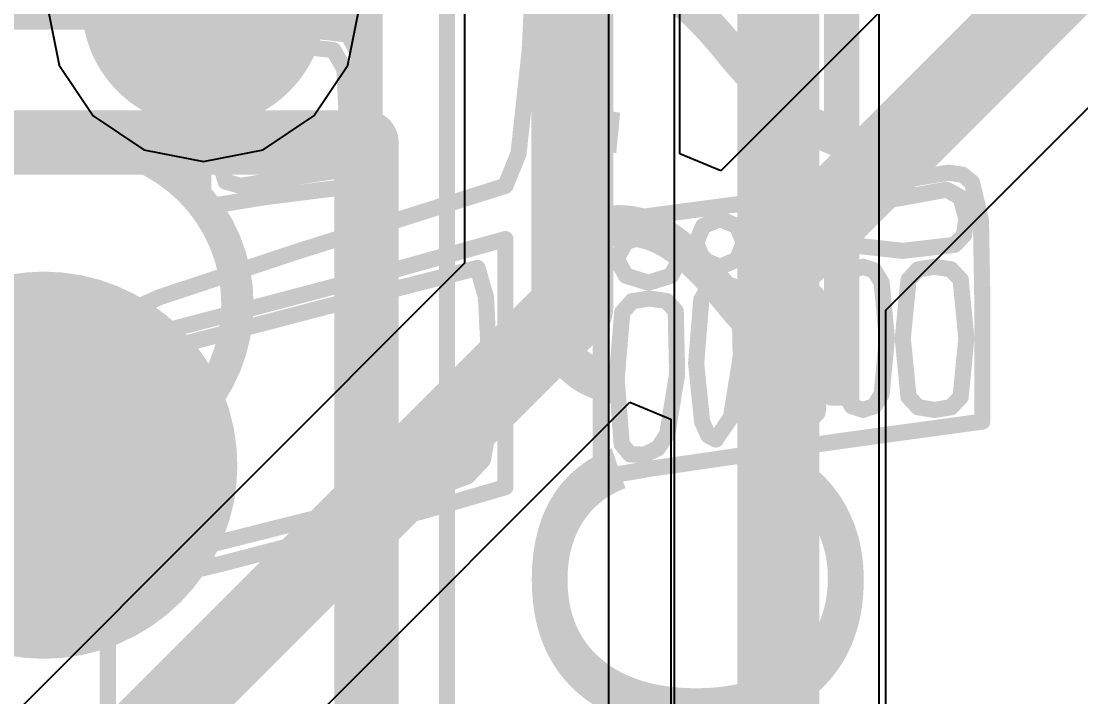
# Model space of a CAD drawing. Header units: inches. Extents: x 1.37 to 4.6, y 1.74 to 5.29.
# Drawn here: x 2.8253 to 2.9546, y 2.9276 to 3.01 of the extents above; entities that cross this region are included whole.
import ezdxf

# ---------------------------------------------------------------- set-up
doc = ezdxf.new("R2010")
doc.units = ezdxf.units.IN
doc.header["$MEASUREMENT"] = 0
for name, color, linetype in [('BottomLayer', 5, 'Continuous'), ('BottomOverlay', 54, 'Continuous'), ('Mechanical13', 56, 'Continuous'), ('Mechanical15', 56, 'Continuous'), ('TopLayer', 1, 'Continuous'), ('TopOverlay', 2, 'Continuous'), ('TopPaste', 8, 'Continuous'), ('TopSolder', 216, 'Continuous')]:
    doc.layers.add(name, color=color, linetype=linetype)
doc.styles.add('Arial', font='', dxfattribs={"height": 0.2})
doc.styles.get('Arial').set_extended_font_data('Arial')

# ---------------------------------------------------------------- blocks, each defined once
blk = doc.blocks.new('SOP_16_18')
at = {"layer": 'TopLayer'}
h = blk.add_hatch(color=1, dxfattribs=at)
edge = h.paths.add_edge_path()
edge.add_arc((-0.07776, 0.175), 0.01083, 270, 450)
edge.add_line((-0.07776, 0.18583), (-0.13484, 0.18583))
edge.add_arc((-0.13484, 0.175), 0.01083, 90, 270)
edge.add_line((-0.13484, 0.16417), (-0.07776, 0.16417))
at = {"layer": 'TopPaste'}
h = blk.add_hatch(color=8, dxfattribs=at)
edge = h.paths.add_edge_path()
edge.add_arc((-0.07776, 0.175), 0.01083, 270, 450)
edge.add_line((-0.07776, 0.18583), (-0.13484, 0.18583))
edge.add_arc((-0.13484, 0.175), 0.01083, 90, 270)
edge.add_line((-0.13484, 0.16417), (-0.07776, 0.16417))
at = {"layer": 'TopSolder'}
h = blk.add_hatch(color=216, dxfattribs=at)
edge = h.paths.add_edge_path()
edge.add_arc((-0.07776, 0.175), 0.01483, 270, 450)
edge.add_line((-0.07776, 0.18983), (-0.13484, 0.18983))
edge.add_arc((-0.13484, 0.175), 0.01483, 90, 270)
edge.add_line((-0.13484, 0.16017), (-0.07776, 0.16017))
at = {"layer": 'Mechanical13', "const_width": 0.00394}
for points in [[(0.07677, 0.19488), (-0.07677, 0.19488)], [(-0.07677, -0.19488), (-0.07677, 0.19488)]]:
    blk.add_lwpolyline(points, dxfattribs=at)
at = {"layer": 'Mechanical13'}
for points, const_width in [([(-0.07776, 0.19488, 1), (-0.07579, 0.19488, 1)], 0.00197), ([(-0.07776, 0.19488, 1), (-0.07579, 0.19488, 1)], 0.00197), ([(-0.02165, 0.15945, 1), (-0.06102, 0.15945, 1)], 0.00394), ([(-0.06201, 0.15945, 1), (-0.06004, 0.15945, 1)], 0.00197), ([(-0.02264, 0.15945, 1), (-0.02067, 0.15945, 1)], 0.00197)]:
    blk.add_lwpolyline(points, format="xyb", close=True, dxfattribs=dict(at, const_width=const_width))
at = {"layer": 'Mechanical15', "const_width": 0.00197}
blk.add_lwpolyline([(0.15, 0.20472), (-0.15, 0.20472)], dxfattribs=at)
at = {"layer": 'TopOverlay', "const_width": 0.00787}
for points in [[(0.06102, 0.19488), (-0.06102, 0.19488)], [(-0.06102, -0.19488), (-0.06102, 0.19488)]]:
    blk.add_lwpolyline(points, dxfattribs=at)
at = {"layer": 'TopOverlay'}
for points, const_width in [([(-0.06299, 0.19488, 1), (-0.05906, 0.19488, 1)], 0.00394), ([(-0.06299, 0.19488, 1), (-0.05906, 0.19488, 1)], 0.00394), ([(-0.00984, 0.15551, 1), (-0.03346, 0.15551, 1)], 0.02362), ([(-0.03937, 0.15551, 1), (-0.02756, 0.15551, 1)], 0.01181), ([(-0.01575, 0.15551, 1), (-0.00394, 0.15551, 1)], 0.01181)]:
    blk.add_lwpolyline(points, format="xyb", close=True, dxfattribs=dict(at, const_width=const_width))

msp = doc.modelspace()

# ---------------------------------------------------------------- linework, layer by layer
at = {"layer": 'BottomLayer'}
for p, q in [((2.93, 2.8), (2.93, 3.095)), ((2.905, 3.09), (2.905, 2.8)), ((2.89697, 3.08475), (2.89697, 2.80333))]:
    msp.add_line(p, q, dxfattribs=at)
at = {"layer": 'BottomLayer', "const_width": 0.01}
msp.add_lwpolyline([(2.91772, 2.77523), (2.91772, 3.08257)], dxfattribs=at)
at = {"layer": 'BottomOverlay', "const_width": 0.00197}
for points in [[(2.88737, 3.00643), (2.89056, 3.07355)], [(2.85287, 3.00779), (2.86105, 3.00888)], [(2.86105, 3.00888), (2.86522, 3.00839)], [(2.86522, 3.00839), (2.86673, 3.00552)], [(2.84832, 3.00564), (2.84992, 3.0071)], [(2.84992, 3.0071), (2.85287, 3.00779)], [(2.85161, 3.00514), (2.85384, 3.00587)], [(2.85161, 3.00514), (2.85384, 3.00587)], [(2.85384, 3.00587), (2.86007, 3.00688)], [(2.85384, 3.00587), (2.86007, 3.00688)], [(2.86007, 3.00688), (2.86341, 3.0065)], [(2.86007, 3.00688), (2.86341, 3.0065)], [(2.86341, 3.0065), (2.86475, 3.0042)], [(2.86341, 3.0065), (2.86475, 3.0042)], [(2.886, 2.99386), (2.88737, 3.00643)], [(2.84766, 3.0026), (2.84832, 3.00564)], [(2.85028, 3.00373), (2.85161, 3.00514)], [(2.85028, 3.00373), (2.85161, 3.00514)], [(2.86673, 3.00552), (2.86693, 2.99947)], [(2.84947, 2.99716), (2.85028, 3.00373)], [(2.84947, 2.99716), (2.85028, 3.00373)], [(2.86475, 3.0042), (2.86499, 2.99947)], [(2.86475, 3.0042), (2.86499, 2.99947)], [(2.84753, 2.99715), (2.84766, 3.0026)], [(2.86449, 2.99399), (2.86499, 2.99947)], [(2.86449, 2.99399), (2.86499, 2.99947)], [(2.86633, 2.9922), (2.86693, 2.99947)], [(2.84753, 2.98732), (2.84753, 2.99715)], [(2.84947, 2.99716), (2.84958, 2.99267)], [(2.84947, 2.99716), (2.84958, 2.99267)], [(2.8633, 2.99171), (2.86449, 2.99399)], [(2.8633, 2.99171), (2.86449, 2.99399)], [(2.8844, 2.98994), (2.886, 2.99386)], [(2.84958, 2.99267), (2.85026, 2.99046)], [(2.84958, 2.99267), (2.85026, 2.99046)], [(2.85553, 2.9905), (2.8633, 2.99171)], [(2.85553, 2.9905), (2.8633, 2.99171)], [(2.86557, 2.99037), (2.86633, 2.9922)], [(2.9329, 2.99063), (2.93846, 2.99155)], [(2.93846, 2.99155), (2.94018, 2.9913)], [(2.85026, 2.99046), (2.85206, 2.98994)], [(2.85026, 2.99046), (2.85206, 2.98994)], [(2.85206, 2.98994), (2.85553, 2.9905)], [(2.85206, 2.98994), (2.85553, 2.9905)], [(2.86451, 2.98975), (2.86557, 2.99037)], [(2.91302, 2.98774), (2.9329, 2.99063)], [(2.94018, 2.9913), (2.94135, 2.99035)], [(2.94135, 2.99035), (2.94244, 2.98574)], [(2.85481, 2.98853), (2.86451, 2.98975)], [(2.8587, 2.98183), (2.8844, 2.98994)], [(2.92786, 2.98759), (2.93824, 2.98948)], [(2.93824, 2.98948), (2.93995, 2.98855)], [(2.84753, 2.98732), (2.85481, 2.98853)], [(2.89604, 2.98549), (2.91302, 2.98774)], [(2.92575, 2.98638), (2.92786, 2.98759)], [(2.93995, 2.98855), (2.94066, 2.98589)], [(2.91585, 2.98487), (2.91787, 2.98655)], [(2.91787, 2.98655), (2.92219, 2.98739)], [(2.92219, 2.98739), (2.92299, 2.98626)], [(2.92514, 2.98479), (2.92575, 2.98638)], [(2.89604, 2.96995), (2.89604, 2.98549)], [(2.90768, 2.98298), (2.90853, 2.98504)], [(2.90853, 2.98504), (2.91059, 2.98589)], [(2.91059, 2.98589), (2.91265, 2.98504)], [(2.91265, 2.98504), (2.9135, 2.98298)], [(2.92299, 2.98626), (2.9232, 2.98395)], [(2.94036, 2.98392), (2.94066, 2.98589)], [(2.94244, 2.98574), (2.9426, 2.97644)], [(2.89911, 2.9831), (2.90186, 2.98395)], [(2.90186, 2.98395), (2.90461, 2.9831)], [(2.91554, 2.98272), (2.91585, 2.98487)], [(2.92223, 2.98104), (2.9232, 2.98395)], [(2.92514, 2.98479), (2.92559, 2.98354)], [(2.93921, 2.98274), (2.94036, 2.98392)], [(2.86548, 2.97819), (2.8844, 2.98345)], [(2.8844, 2.96832), (2.8844, 2.98345)], [(2.89798, 2.98104), (2.89911, 2.9831)], [(2.90461, 2.9831), (2.90574, 2.98104)], [(2.90768, 2.98298), (2.90853, 2.98093)], [(2.91265, 2.98093), (2.9135, 2.98298)], [(2.91554, 2.98272), (2.91676, 2.98086)], [(2.92559, 2.98354), (2.92698, 2.98267)], [(2.92698, 2.98267), (2.9329, 2.98201)], [(2.9329, 2.98201), (2.93921, 2.98274)], [(2.84219, 2.97636), (2.8587, 2.98183)], [(2.86305, 2.97533), (2.881, 2.97993)], [(2.881, 2.97993), (2.88203, 2.97637)], [(2.89798, 2.98104), (2.89911, 2.97898)], [(2.90461, 2.97898), (2.90574, 2.98104)], [(2.90853, 2.98093), (2.91059, 2.98007)], [(2.91059, 2.98007), (2.91265, 2.98093)], [(2.91676, 2.98086), (2.91932, 2.98007)], [(2.91932, 2.98007), (2.92223, 2.98104)], [(2.92669, 2.97962), (2.92805, 2.98007)], [(2.92805, 2.98007), (2.92942, 2.97962)], [(2.93478, 2.97975), (2.93678, 2.98007)], [(2.93678, 2.98007), (2.93878, 2.97975)], [(2.89911, 2.97898), (2.90186, 2.97813)], [(2.90186, 2.97813), (2.90461, 2.97898)], [(2.92579, 2.97813), (2.92669, 2.97962)], [(2.92942, 2.97962), (2.93032, 2.97813)], [(2.9336, 2.97849), (2.93478, 2.97975)], [(2.93878, 2.97975), (2.93996, 2.97849)], [(2.83972, 2.9714), (2.86548, 2.97819)], [(2.90831, 2.97606), (2.90924, 2.97766)], [(2.90924, 2.97766), (2.9107, 2.97813)], [(2.9107, 2.97813), (2.91215, 2.97772)], [(2.91215, 2.97772), (2.91298, 2.97628)], [(2.91614, 2.97655), (2.91732, 2.97781)], [(2.91732, 2.97781), (2.91932, 2.97813)], [(2.91932, 2.97813), (2.92132, 2.97781)], [(2.92132, 2.97781), (2.9225, 2.97655)], [(2.92514, 2.97134), (2.92579, 2.97813)], [(2.93032, 2.97813), (2.93096, 2.97134)], [(2.9329, 2.97134), (2.9336, 2.97849)], [(2.93996, 2.97849), (2.94066, 2.97134)], [(2.83755, 2.97424), (2.84219, 2.97636)], [(2.88203, 2.97637), (2.88246, 2.96761)], [(2.89987, 2.97587), (2.90197, 2.97619)], [(2.90197, 2.97619), (2.90407, 2.9759)], [(2.90768, 2.96827), (2.90831, 2.97606)], [(2.91298, 2.97628), (2.91312, 2.96907)], [(2.91544, 2.9694), (2.91614, 2.97655)], [(2.9225, 2.97655), (2.9232, 2.9694)], [(2.9426, 2.96118), (2.9426, 2.97644)], [(2.84123, 2.96962), (2.86305, 2.97533)], [(2.89866, 2.97451), (2.89987, 2.97587)], [(2.90407, 2.9759), (2.90519, 2.97466)], [(2.90519, 2.97466), (2.90536, 2.96699)], [(2.8359, 2.97276), (2.83755, 2.97424)], [(2.89798, 2.96635), (2.89866, 2.97451)], [(2.8359, 2.97276), (2.8364, 2.9713)], [(2.8364, 2.9713), (2.83972, 2.9714)], [(2.92514, 2.97134), (2.92579, 2.96455)], [(2.93032, 2.96455), (2.93096, 2.97134)], [(2.9329, 2.97134), (2.9336, 2.96419)], [(2.93996, 2.96419), (2.94066, 2.97134)], [(2.83822, 2.96865), (2.84123, 2.96962)], [(2.89604, 2.95441), (2.89604, 2.96995)], [(2.83663, 2.96679), (2.83822, 2.96865)], [(2.8844, 2.95318), (2.8844, 2.96832)], [(2.90768, 2.96827), (2.90841, 2.96116)], [(2.91192, 2.96168), (2.91312, 2.96907)], [(2.91544, 2.9694), (2.91614, 2.96225)], [(2.9225, 2.96225), (2.9232, 2.9694)], [(2.88235, 2.96042), (2.88246, 2.96761)], [(2.90416, 2.95965), (2.90536, 2.96699)], [(2.836, 2.96288), (2.83663, 2.96679)], [(2.89798, 2.96635), (2.8986, 2.95842)], [(2.92579, 2.96455), (2.92669, 2.96306)], [(2.92942, 2.96306), (2.93032, 2.96455)], [(2.92669, 2.96306), (2.92805, 2.96261)], [(2.92805, 2.96261), (2.92942, 2.96306)], [(2.9336, 2.96419), (2.93478, 2.96293)], [(2.93878, 2.96293), (2.93996, 2.96419)], [(2.83589, 2.95578), (2.836, 2.96288)], [(2.91614, 2.96225), (2.91732, 2.96099)], [(2.92132, 2.96099), (2.9225, 2.96225)], [(2.93478, 2.96293), (2.93678, 2.96261)], [(2.93678, 2.96261), (2.93878, 2.96293)], [(2.90841, 2.96116), (2.90918, 2.95947)], [(2.91008, 2.959), (2.91192, 2.96168)], [(2.91732, 2.96099), (2.91932, 2.96067)], [(2.91932, 2.96067), (2.92132, 2.96099)], [(2.92563, 2.95886), (2.9426, 2.96118)], [(2.88165, 2.95649), (2.88235, 2.96042)], [(2.90301, 2.95792), (2.90416, 2.95965)], [(2.90918, 2.95947), (2.91008, 2.959)], [(2.8986, 2.95842), (2.89963, 2.95718)], [(2.90137, 2.95715), (2.90301, 2.95792)], [(2.90234, 2.95547), (2.92563, 2.95886)], [(2.89963, 2.95718), (2.90137, 2.95715)], [(2.83589, 2.95578), (2.83659, 2.94321)], [(2.87977, 2.95451), (2.88165, 2.95649)], [(2.89604, 2.95441), (2.90234, 2.95547)], [(2.87615, 2.95315), (2.87977, 2.95451)], [(2.83659, 2.94321), (2.87615, 2.95315)], [(2.87421, 2.95022), (2.8844, 2.95318)], [(2.84996, 2.94389), (2.87421, 2.95022)], [(2.83589, 2.94051), (2.84996, 2.94389)], [(2.83589, 2.92537), (2.83589, 2.94051)]]:
    msp.add_lwpolyline(points, dxfattribs=at)
at = {"layer": 'BottomOverlay', "const_width": 0.000984}
for points in [[(2.86056, 3.00888, 1), (2.86155, 3.00888, 1)], [(2.86056, 3.00888, 1), (2.86155, 3.00888, 1)], [(2.86473, 3.00839, 1), (2.86572, 3.00839, 1)], [(2.86473, 3.00839, 1), (2.86572, 3.00839, 1)], [(2.84943, 3.0071, 1), (2.85041, 3.0071, 1)], [(2.84943, 3.0071, 1), (2.85041, 3.0071, 1)], [(2.85237, 3.00779, 1), (2.85336, 3.00779, 1)], [(2.85237, 3.00779, 1), (2.85336, 3.00779, 1)], [(2.85334, 3.00587, 1), (2.85433, 3.00587, 1)], [(2.85334, 3.00587, 1), (2.85433, 3.00587, 1)], [(2.85334, 3.00587, 1), (2.85433, 3.00587, 1)], [(2.85334, 3.00587, 1), (2.85433, 3.00587, 1)], [(2.85958, 3.00688, 1), (2.86057, 3.00688, 1)], [(2.85958, 3.00688, 1), (2.86057, 3.00688, 1)], [(2.85958, 3.00688, 1), (2.86057, 3.00688, 1)], [(2.85958, 3.00688, 1), (2.86057, 3.00688, 1)], [(2.86292, 3.0065, 1), (2.8639, 3.0065, 1)], [(2.86292, 3.0065, 1), (2.8639, 3.0065, 1)], [(2.86292, 3.0065, 1), (2.8639, 3.0065, 1)], [(2.86292, 3.0065, 1), (2.8639, 3.0065, 1)], [(2.88688, 3.00643, 1), (2.88786, 3.00643, 1)], [(2.88688, 3.00643, 1), (2.88786, 3.00643, 1)], [(2.84783, 3.00564, 1), (2.84881, 3.00564, 1)], [(2.84783, 3.00564, 1), (2.84881, 3.00564, 1)], [(2.85111, 3.00514, 1), (2.8521, 3.00514, 1)], [(2.85111, 3.00514, 1), (2.8521, 3.00514, 1)], [(2.85111, 3.00514, 1), (2.8521, 3.00514, 1)], [(2.85111, 3.00514, 1), (2.8521, 3.00514, 1)], [(2.86624, 3.00552, 1), (2.86722, 3.00552, 1)], [(2.86624, 3.00552, 1), (2.86722, 3.00552, 1)], [(2.84979, 3.00373, 1), (2.85077, 3.00373, 1)], [(2.84979, 3.00373, 1), (2.85077, 3.00373, 1)], [(2.84979, 3.00373, 1), (2.85077, 3.00373, 1)], [(2.84979, 3.00373, 1), (2.85077, 3.00373, 1)], [(2.86426, 3.0042, 1), (2.86524, 3.0042, 1)], [(2.86426, 3.0042, 1), (2.86524, 3.0042, 1)], [(2.86426, 3.0042, 1), (2.86524, 3.0042, 1)], [(2.86426, 3.0042, 1), (2.86524, 3.0042, 1)], [(2.84717, 3.0026, 1), (2.84815, 3.0026, 1)], [(2.84717, 3.0026, 1), (2.84815, 3.0026, 1)], [(2.8645, 2.99947, 1), (2.86549, 2.99947, 1)], [(2.8645, 2.99947, 1), (2.86549, 2.99947, 1)], [(2.8645, 2.99947, 1), (2.86549, 2.99947, 1)], [(2.8645, 2.99947, 1), (2.86549, 2.99947, 1)], [(2.86644, 2.99947, 1), (2.86743, 2.99947, 1)], [(2.86644, 2.99947, 1), (2.86743, 2.99947, 1)], [(2.84704, 2.99715, 1), (2.84802, 2.99715, 1)], [(2.84704, 2.99715, 1), (2.84802, 2.99715, 1)], [(2.84898, 2.99716, 1), (2.84996, 2.99716, 1)], [(2.84898, 2.99716, 1), (2.84996, 2.99716, 1)], [(2.84898, 2.99716, 1), (2.84996, 2.99716, 1)], [(2.84898, 2.99716, 1), (2.84996, 2.99716, 1)], [(2.864, 2.99399, 1), (2.86499, 2.99399, 1)], [(2.864, 2.99399, 1), (2.86499, 2.99399, 1)], [(2.864, 2.99399, 1), (2.86499, 2.99399, 1)], [(2.864, 2.99399, 1), (2.86499, 2.99399, 1)], [(2.88551, 2.99386, 1), (2.8865, 2.99386, 1)], [(2.88551, 2.99386, 1), (2.8865, 2.99386, 1)], [(2.84908, 2.99267, 1), (2.85007, 2.99267, 1)], [(2.84908, 2.99267, 1), (2.85007, 2.99267, 1)], [(2.84908, 2.99267, 1), (2.85007, 2.99267, 1)], [(2.84908, 2.99267, 1), (2.85007, 2.99267, 1)], [(2.8628, 2.99171, 1), (2.86379, 2.99171, 1)], [(2.8628, 2.99171, 1), (2.86379, 2.99171, 1)], [(2.8628, 2.99171, 1), (2.86379, 2.99171, 1)], [(2.8628, 2.99171, 1), (2.86379, 2.99171, 1)], [(2.86583, 2.9922, 1), (2.86682, 2.9922, 1)], [(2.86583, 2.9922, 1), (2.86682, 2.9922, 1)], [(2.93797, 2.99155, 1), (2.93895, 2.99155, 1)], [(2.93797, 2.99155, 1), (2.93895, 2.99155, 1)], [(2.84976, 2.99046, 1), (2.85075, 2.99046, 1)], [(2.84976, 2.99046, 1), (2.85075, 2.99046, 1)], [(2.84976, 2.99046, 1), (2.85075, 2.99046, 1)], [(2.84976, 2.99046, 1), (2.85075, 2.99046, 1)], [(2.85504, 2.9905, 1), (2.85603, 2.9905, 1)], [(2.85504, 2.9905, 1), (2.85603, 2.9905, 1)], [(2.85504, 2.9905, 1), (2.85603, 2.9905, 1)], [(2.85504, 2.9905, 1), (2.85603, 2.9905, 1)], [(2.86508, 2.99037, 1), (2.86606, 2.99037, 1)], [(2.86508, 2.99037, 1), (2.86606, 2.99037, 1)], [(2.93241, 2.99063, 1), (2.9334, 2.99063, 1)], [(2.93241, 2.99063, 1), (2.9334, 2.99063, 1)], [(2.93969, 2.9913, 1), (2.94068, 2.9913, 1)], [(2.93969, 2.9913, 1), (2.94068, 2.9913, 1)], [(2.94085, 2.99035, 1), (2.94184, 2.99035, 1)], [(2.94085, 2.99035, 1), (2.94184, 2.99035, 1)], [(2.85157, 2.98994, 1), (2.85255, 2.98994, 1)], [(2.85157, 2.98994, 1), (2.85255, 2.98994, 1)], [(2.85157, 2.98994, 1), (2.85255, 2.98994, 1)], [(2.85157, 2.98994, 1), (2.85255, 2.98994, 1)], [(2.86402, 2.98975, 1), (2.865, 2.98975, 1)], [(2.86402, 2.98975, 1), (2.865, 2.98975, 1)], [(2.8839, 2.98994, 1), (2.88489, 2.98994, 1)], [(2.8839, 2.98994, 1), (2.88489, 2.98994, 1)], [(2.93775, 2.98948, 1), (2.93873, 2.98948, 1)], [(2.93775, 2.98948, 1), (2.93873, 2.98948, 1)], [(2.85431, 2.98853, 1), (2.8553, 2.98853, 1)], [(2.85431, 2.98853, 1), (2.8553, 2.98853, 1)], [(2.91252, 2.98774, 1), (2.91351, 2.98774, 1)], [(2.91252, 2.98774, 1), (2.91351, 2.98774, 1)], [(2.92737, 2.98759, 1), (2.92836, 2.98759, 1)], [(2.92737, 2.98759, 1), (2.92836, 2.98759, 1)], [(2.93946, 2.98855, 1), (2.94044, 2.98855, 1)], [(2.93946, 2.98855, 1), (2.94044, 2.98855, 1)], [(2.84704, 2.98732, 1), (2.84802, 2.98732, 1)], [(2.84704, 2.98732, 1), (2.84802, 2.98732, 1)], [(2.91737, 2.98655, 1), (2.91836, 2.98655, 1)], [(2.91737, 2.98655, 1), (2.91836, 2.98655, 1)], [(2.92169, 2.98739, 1), (2.92268, 2.98739, 1)], [(2.92169, 2.98739, 1), (2.92268, 2.98739, 1)], [(2.92526, 2.98638, 1), (2.92625, 2.98638, 1)], [(2.92526, 2.98638, 1), (2.92625, 2.98638, 1)], [(2.89555, 2.98549, 1), (2.89653, 2.98549, 1)], [(2.89555, 2.98549, 1), (2.89653, 2.98549, 1)], [(2.90804, 2.98504, 1), (2.90903, 2.98504, 1)], [(2.90804, 2.98504, 1), (2.90903, 2.98504, 1)], [(2.9101, 2.98589, 1), (2.91108, 2.98589, 1)], [(2.9101, 2.98589, 1), (2.91108, 2.98589, 1)], [(2.91215, 2.98504, 1), (2.91314, 2.98504, 1)], [(2.91215, 2.98504, 1), (2.91314, 2.98504, 1)], [(2.9225, 2.98626, 1), (2.92348, 2.98626, 1)], [(2.9225, 2.98626, 1), (2.92348, 2.98626, 1)], [(2.94017, 2.98589, 1), (2.94116, 2.98589, 1)], [(2.94017, 2.98589, 1), (2.94116, 2.98589, 1)], [(2.94194, 2.98574, 1), (2.94293, 2.98574, 1)], [(2.94194, 2.98574, 1), (2.94293, 2.98574, 1)], [(2.90137, 2.98395, 1), (2.90235, 2.98395, 1)], [(2.90137, 2.98395, 1), (2.90235, 2.98395, 1)], [(2.91536, 2.98487, 1), (2.91635, 2.98487, 1)], [(2.91536, 2.98487, 1), (2.91635, 2.98487, 1)], [(2.92271, 2.98395, 1), (2.92369, 2.98395, 1)], [(2.92271, 2.98395, 1), (2.92369, 2.98395, 1)], [(2.92465, 2.98479, 1), (2.92563, 2.98479, 1)], [(2.92465, 2.98479, 1), (2.92563, 2.98479, 1)], [(2.93987, 2.98392, 1), (2.94085, 2.98392, 1)], [(2.93987, 2.98392, 1), (2.94085, 2.98392, 1)], [(2.8839, 2.98345, 1), (2.88489, 2.98345, 1)], [(2.8839, 2.98345, 1), (2.88489, 2.98345, 1)], [(2.89862, 2.9831, 1), (2.8996, 2.9831, 1)], [(2.89862, 2.9831, 1), (2.8996, 2.9831, 1)], [(2.90412, 2.9831, 1), (2.9051, 2.9831, 1)], [(2.90412, 2.9831, 1), (2.9051, 2.9831, 1)], [(2.90719, 2.98298, 1), (2.90817, 2.98298, 1)], [(2.90719, 2.98298, 1), (2.90817, 2.98298, 1)], [(2.91301, 2.98298, 1), (2.91399, 2.98298, 1)], [(2.91301, 2.98298, 1), (2.91399, 2.98298, 1)], [(2.91505, 2.98272, 1), (2.91603, 2.98272, 1)], [(2.91505, 2.98272, 1), (2.91603, 2.98272, 1)], [(2.9251, 2.98354, 1), (2.92608, 2.98354, 1)], [(2.9251, 2.98354, 1), (2.92608, 2.98354, 1)], [(2.92649, 2.98267, 1), (2.92747, 2.98267, 1)], [(2.92649, 2.98267, 1), (2.92747, 2.98267, 1)], [(2.93872, 2.98274, 1), (2.9397, 2.98274, 1)], [(2.93872, 2.98274, 1), (2.9397, 2.98274, 1)], [(2.8582, 2.98183, 1), (2.85919, 2.98183, 1)], [(2.8582, 2.98183, 1), (2.85919, 2.98183, 1)], [(2.93241, 2.98201, 1), (2.9334, 2.98201, 1)], [(2.93241, 2.98201, 1), (2.9334, 2.98201, 1)], [(2.88051, 2.97993, 1), (2.88149, 2.97993, 1)], [(2.88051, 2.97993, 1), (2.88149, 2.97993, 1)], [(2.89749, 2.98104, 1), (2.89847, 2.98104, 1)], [(2.89749, 2.98104, 1), (2.89847, 2.98104, 1)], [(2.90525, 2.98104, 1), (2.90623, 2.98104, 1)], [(2.90525, 2.98104, 1), (2.90623, 2.98104, 1)], [(2.90804, 2.98093, 1), (2.90903, 2.98093, 1)], [(2.90804, 2.98093, 1), (2.90903, 2.98093, 1)], [(2.9101, 2.98007, 1), (2.91108, 2.98007, 1)], [(2.9101, 2.98007, 1), (2.91108, 2.98007, 1)], [(2.91215, 2.98093, 1), (2.91314, 2.98093, 1)], [(2.91215, 2.98093, 1), (2.91314, 2.98093, 1)], [(2.91626, 2.98086, 1), (2.91725, 2.98086, 1)], [(2.91626, 2.98086, 1), (2.91725, 2.98086, 1)], [(2.91883, 2.98007, 1), (2.91981, 2.98007, 1)], [(2.91883, 2.98007, 1), (2.91981, 2.98007, 1)], [(2.92174, 2.98104, 1), (2.92272, 2.98104, 1)], [(2.92174, 2.98104, 1), (2.92272, 2.98104, 1)], [(2.92756, 2.98007, 1), (2.92854, 2.98007, 1)], [(2.92756, 2.98007, 1), (2.92854, 2.98007, 1)], [(2.93629, 2.98007, 1), (2.93728, 2.98007, 1)], [(2.93629, 2.98007, 1), (2.93728, 2.98007, 1)], [(2.89862, 2.97898, 1), (2.8996, 2.97898, 1)], [(2.89862, 2.97898, 1), (2.8996, 2.97898, 1)], [(2.90412, 2.97898, 1), (2.9051, 2.97898, 1)], [(2.90412, 2.97898, 1), (2.9051, 2.97898, 1)], [(2.9262, 2.97962, 1), (2.92718, 2.97962, 1)], [(2.9262, 2.97962, 1), (2.92718, 2.97962, 1)], [(2.92892, 2.97962, 1), (2.92991, 2.97962, 1)], [(2.92892, 2.97962, 1), (2.92991, 2.97962, 1)], [(2.93429, 2.97975, 1), (2.93527, 2.97975, 1)], [(2.93429, 2.97975, 1), (2.93527, 2.97975, 1)], [(2.93829, 2.97975, 1), (2.93928, 2.97975, 1)], [(2.93829, 2.97975, 1), (2.93928, 2.97975, 1)], [(2.86499, 2.97819, 1), (2.86597, 2.97819, 1)], [(2.86499, 2.97819, 1), (2.86597, 2.97819, 1)], [(2.90137, 2.97813, 1), (2.90235, 2.97813, 1)], [(2.90137, 2.97813, 1), (2.90235, 2.97813, 1)], [(2.90875, 2.97766, 1), (2.90973, 2.97766, 1)], [(2.90875, 2.97766, 1), (2.90973, 2.97766, 1)], [(2.9102, 2.97813, 1), (2.91119, 2.97813, 1)], [(2.9102, 2.97813, 1), (2.91119, 2.97813, 1)], [(2.91165, 2.97772, 1), (2.91264, 2.97772, 1)], [(2.91165, 2.97772, 1), (2.91264, 2.97772, 1)], [(2.91683, 2.97781, 1), (2.91781, 2.97781, 1)], [(2.91683, 2.97781, 1), (2.91781, 2.97781, 1)], [(2.91883, 2.97813, 1), (2.91981, 2.97813, 1)], [(2.91883, 2.97813, 1), (2.91981, 2.97813, 1)], [(2.92083, 2.97781, 1), (2.92181, 2.97781, 1)], [(2.92083, 2.97781, 1), (2.92181, 2.97781, 1)], [(2.9253, 2.97813, 1), (2.92628, 2.97813, 1)], [(2.9253, 2.97813, 1), (2.92628, 2.97813, 1)], [(2.92982, 2.97813, 1), (2.93081, 2.97813, 1)], [(2.92982, 2.97813, 1), (2.93081, 2.97813, 1)], [(2.93311, 2.97849, 1), (2.9341, 2.97849, 1)], [(2.93311, 2.97849, 1), (2.9341, 2.97849, 1)], [(2.93947, 2.97849, 1), (2.94046, 2.97849, 1)], [(2.93947, 2.97849, 1), (2.94046, 2.97849, 1)], [(2.8417, 2.97636, 1), (2.84268, 2.97636, 1)], [(2.8417, 2.97636, 1), (2.84268, 2.97636, 1)], [(2.88154, 2.97637, 1), (2.88252, 2.97637, 1)], [(2.88154, 2.97637, 1), (2.88252, 2.97637, 1)], [(2.90147, 2.97619, 1), (2.90246, 2.97619, 1)], [(2.90147, 2.97619, 1), (2.90246, 2.97619, 1)], [(2.90782, 2.97606, 1), (2.90881, 2.97606, 1)], [(2.90782, 2.97606, 1), (2.90881, 2.97606, 1)], [(2.91249, 2.97628, 1), (2.91347, 2.97628, 1)], [(2.91249, 2.97628, 1), (2.91347, 2.97628, 1)], [(2.91565, 2.97655, 1), (2.91663, 2.97655, 1)], [(2.91565, 2.97655, 1), (2.91663, 2.97655, 1)], [(2.92201, 2.97655, 1), (2.92299, 2.97655, 1)], [(2.92201, 2.97655, 1), (2.92299, 2.97655, 1)], [(2.94211, 2.97644, 1), (2.9431, 2.97644, 1)], [(2.94211, 2.97644, 1), (2.9431, 2.97644, 1)], [(2.86256, 2.97533, 1), (2.86355, 2.97533, 1)], [(2.86256, 2.97533, 1), (2.86355, 2.97533, 1)], [(2.89937, 2.97587, 1), (2.90036, 2.97587, 1)], [(2.89937, 2.97587, 1), (2.90036, 2.97587, 1)], [(2.90357, 2.9759, 1), (2.90456, 2.9759, 1)], [(2.90357, 2.9759, 1), (2.90456, 2.9759, 1)], [(2.9047, 2.97466, 1), (2.90568, 2.97466, 1)], [(2.9047, 2.97466, 1), (2.90568, 2.97466, 1)], [(2.83705, 2.97424, 1), (2.83804, 2.97424, 1)], [(2.83705, 2.97424, 1), (2.83804, 2.97424, 1)], [(2.89817, 2.97451, 1), (2.89915, 2.97451, 1)], [(2.89817, 2.97451, 1), (2.89915, 2.97451, 1)], [(2.8354, 2.97276, 1), (2.83639, 2.97276, 1)], [(2.8354, 2.97276, 1), (2.83639, 2.97276, 1)], [(2.83591, 2.9713, 1), (2.8369, 2.9713, 1)], [(2.83591, 2.9713, 1), (2.8369, 2.9713, 1)], [(2.83923, 2.9714, 1), (2.84021, 2.9714, 1)], [(2.83923, 2.9714, 1), (2.84021, 2.9714, 1)], [(2.92465, 2.97134, 1), (2.92563, 2.97134, 1)], [(2.92465, 2.97134, 1), (2.92563, 2.97134, 1)], [(2.93047, 2.97134, 1), (2.93146, 2.97134, 1)], [(2.93047, 2.97134, 1), (2.93146, 2.97134, 1)], [(2.93241, 2.97134, 1), (2.9334, 2.97134, 1)], [(2.93241, 2.97134, 1), (2.9334, 2.97134, 1)], [(2.94017, 2.97134, 1), (2.94116, 2.97134, 1)], [(2.94017, 2.97134, 1), (2.94116, 2.97134, 1)], [(2.84073, 2.96962, 1), (2.84172, 2.96962, 1)], [(2.84073, 2.96962, 1), (2.84172, 2.96962, 1)], [(2.89555, 2.96995, 1), (2.89653, 2.96995, 1)], [(2.89555, 2.96995, 1), (2.89653, 2.96995, 1)], [(2.83773, 2.96865, 1), (2.83871, 2.96865, 1)], [(2.83773, 2.96865, 1), (2.83871, 2.96865, 1)], [(2.8839, 2.96832, 1), (2.88489, 2.96832, 1)], [(2.8839, 2.96832, 1), (2.88489, 2.96832, 1)], [(2.90719, 2.96827, 1), (2.90817, 2.96827, 1)], [(2.90719, 2.96827, 1), (2.90817, 2.96827, 1)], [(2.91263, 2.96907, 1), (2.91361, 2.96907, 1)], [(2.91263, 2.96907, 1), (2.91361, 2.96907, 1)], [(2.91495, 2.9694, 1), (2.91593, 2.9694, 1)], [(2.91495, 2.9694, 1), (2.91593, 2.9694, 1)], [(2.92271, 2.9694, 1), (2.92369, 2.9694, 1)], [(2.92271, 2.9694, 1), (2.92369, 2.9694, 1)], [(2.88196, 2.96761, 1), (2.88295, 2.96761, 1)], [(2.88196, 2.96761, 1), (2.88295, 2.96761, 1)], [(2.90487, 2.96699, 1), (2.90585, 2.96699, 1)], [(2.90487, 2.96699, 1), (2.90585, 2.96699, 1)], [(2.83614, 2.96679, 1), (2.83712, 2.96679, 1)], [(2.83614, 2.96679, 1), (2.83712, 2.96679, 1)], [(2.89749, 2.96635, 1), (2.89847, 2.96635, 1)], [(2.89749, 2.96635, 1), (2.89847, 2.96635, 1)], [(2.9253, 2.96455, 1), (2.92628, 2.96455, 1)], [(2.9253, 2.96455, 1), (2.92628, 2.96455, 1)], [(2.92982, 2.96455, 1), (2.93081, 2.96455, 1)], [(2.92982, 2.96455, 1), (2.93081, 2.96455, 1)], [(2.9262, 2.96306, 1), (2.92718, 2.96306, 1)], [(2.9262, 2.96306, 1), (2.92718, 2.96306, 1)], [(2.92892, 2.96306, 1), (2.92991, 2.96306, 1)], [(2.92892, 2.96306, 1), (2.92991, 2.96306, 1)], [(2.93311, 2.96419, 1), (2.9341, 2.96419, 1)], [(2.93311, 2.96419, 1), (2.9341, 2.96419, 1)], [(2.93947, 2.96419, 1), (2.94046, 2.96419, 1)], [(2.93947, 2.96419, 1), (2.94046, 2.96419, 1)], [(2.83551, 2.96288, 1), (2.83649, 2.96288, 1)], [(2.83551, 2.96288, 1), (2.83649, 2.96288, 1)], [(2.91565, 2.96225, 1), (2.91663, 2.96225, 1)], [(2.91565, 2.96225, 1), (2.91663, 2.96225, 1)], [(2.92201, 2.96225, 1), (2.92299, 2.96225, 1)], [(2.92201, 2.96225, 1), (2.92299, 2.96225, 1)], [(2.92756, 2.96261, 1), (2.92854, 2.96261, 1)], [(2.92756, 2.96261, 1), (2.92854, 2.96261, 1)], [(2.93429, 2.96293, 1), (2.93527, 2.96293, 1)], [(2.93429, 2.96293, 1), (2.93527, 2.96293, 1)], [(2.93629, 2.96261, 1), (2.93728, 2.96261, 1)], [(2.93629, 2.96261, 1), (2.93728, 2.96261, 1)], [(2.93829, 2.96293, 1), (2.93928, 2.96293, 1)], [(2.93829, 2.96293, 1), (2.93928, 2.96293, 1)], [(2.90792, 2.96116, 1), (2.9089, 2.96116, 1)], [(2.90792, 2.96116, 1), (2.9089, 2.96116, 1)], [(2.91142, 2.96168, 1), (2.91241, 2.96168, 1)], [(2.91142, 2.96168, 1), (2.91241, 2.96168, 1)], [(2.91683, 2.96099, 1), (2.91781, 2.96099, 1)], [(2.91683, 2.96099, 1), (2.91781, 2.96099, 1)], [(2.91883, 2.96067, 1), (2.91981, 2.96067, 1)], [(2.91883, 2.96067, 1), (2.91981, 2.96067, 1)], [(2.92083, 2.96099, 1), (2.92181, 2.96099, 1)], [(2.92083, 2.96099, 1), (2.92181, 2.96099, 1)], [(2.94211, 2.96118, 1), (2.9431, 2.96118, 1)], [(2.94211, 2.96118, 1), (2.9431, 2.96118, 1)], [(2.88186, 2.96042, 1), (2.88284, 2.96042, 1)], [(2.88186, 2.96042, 1), (2.88284, 2.96042, 1)], [(2.90367, 2.95965, 1), (2.90465, 2.95965, 1)], [(2.90367, 2.95965, 1), (2.90465, 2.95965, 1)], [(2.90869, 2.95947, 1), (2.90967, 2.95947, 1)], [(2.90869, 2.95947, 1), (2.90967, 2.95947, 1)], [(2.89811, 2.95842, 1), (2.89909, 2.95842, 1)], [(2.89811, 2.95842, 1), (2.89909, 2.95842, 1)], [(2.90252, 2.95792, 1), (2.90351, 2.95792, 1)], [(2.90252, 2.95792, 1), (2.90351, 2.95792, 1)], [(2.90959, 2.959, 1), (2.91058, 2.959, 1)], [(2.90959, 2.959, 1), (2.91058, 2.959, 1)], [(2.92514, 2.95886, 1), (2.92612, 2.95886, 1)], [(2.92514, 2.95886, 1), (2.92612, 2.95886, 1)], [(2.89914, 2.95718, 1), (2.90012, 2.95718, 1)], [(2.89914, 2.95718, 1), (2.90012, 2.95718, 1)], [(2.90088, 2.95715, 1), (2.90187, 2.95715, 1)], [(2.90088, 2.95715, 1), (2.90187, 2.95715, 1)], [(2.8354, 2.95578, 1), (2.83638, 2.95578, 1)], [(2.8354, 2.95578, 1), (2.83638, 2.95578, 1)], [(2.88116, 2.95649, 1), (2.88214, 2.95649, 1)], [(2.88116, 2.95649, 1), (2.88214, 2.95649, 1)], [(2.90185, 2.95547, 1), (2.90284, 2.95547, 1)], [(2.90185, 2.95547, 1), (2.90284, 2.95547, 1)], [(2.87928, 2.95451, 1), (2.88026, 2.95451, 1)], [(2.87928, 2.95451, 1), (2.88026, 2.95451, 1)], [(2.89555, 2.95441, 1), (2.89653, 2.95441, 1)], [(2.89555, 2.95441, 1), (2.89653, 2.95441, 1)], [(2.87566, 2.95315, 1), (2.87664, 2.95315, 1)], [(2.87566, 2.95315, 1), (2.87664, 2.95315, 1)], [(2.8839, 2.95318, 1), (2.88489, 2.95318, 1)], [(2.8839, 2.95318, 1), (2.88489, 2.95318, 1)], [(2.87372, 2.95022, 1), (2.8747, 2.95022, 1)], [(2.87372, 2.95022, 1), (2.8747, 2.95022, 1)], [(2.84946, 2.94389, 1), (2.85045, 2.94389, 1)], [(2.84946, 2.94389, 1), (2.85045, 2.94389, 1)], [(2.8361, 2.94321, 1), (2.83709, 2.94321, 1)], [(2.8361, 2.94321, 1), (2.83709, 2.94321, 1)], [(2.8354, 2.94051, 1), (2.83638, 2.94051, 1)], [(2.8354, 2.94051, 1), (2.83638, 2.94051, 1)]]:
    msp.add_lwpolyline(points, format="xyb", close=True, dxfattribs=at)
at = {"layer": 'TopLayer'}
for p, q in [((2.87943, 3.14921), (2.87943, 2.98051)), ((2.90568, 2.99383), (2.90568, 3.14921)), ((2.96871, 3.04979), (2.91068, 2.99176)), ((2.93084, 2.97479), (2.98343, 3.02738)), ((2.82849, 3.01197), (2.82994, 3.00467)), ((2.86517, 3.00467), (2.86662, 3.01197)), ((2.82994, 3.00467), (2.83408, 2.99848)), ((2.86104, 2.99848), (2.86517, 3.00467)), ((2.83408, 2.99848), (2.84026, 2.99435)), ((2.85485, 2.99435), (2.86104, 2.99848)), ((2.84026, 2.99435), (2.84756, 2.9929)), ((2.84756, 2.9929), (2.85485, 2.99435)), ((2.91068, 2.99176), (2.90568, 2.99383)), ((2.87943, 2.98051), (2.78828, 2.88936)), ((2.93084, 2.91503), (2.93084, 2.97479)), ((2.81068, 2.87464), (2.89959, 2.96354)), ((2.89959, 2.96354), (2.90459, 2.96147)), ((2.90459, 2.96147), (2.90459, 2.91503))]:
    msp.add_line(p, q, dxfattribs=at)
at = {"layer": 'TopLayer', "const_width": 0.01}
for points in [[(2.89256, 2.97507), (2.89256, 3.16791)], [(2.91772, 2.98023), (2.97799, 3.04051)], [(2.91772, 2.88929), (2.91772, 2.98023)], [(2.79756, 2.88007), (2.89256, 2.97507)]]:
    msp.add_lwpolyline(points, dxfattribs=at)
at = {"layer": 'TopLayer', "const_width": 0.005}
for points in [[(2.91522, 2.98023, 1), (2.92022, 2.98023, 1)], [(2.91522, 2.98023, 1), (2.92022, 2.98023, 1)], [(2.89006, 2.97507, 1), (2.89506, 2.97507, 1)], [(2.89006, 2.97507, 1), (2.89506, 2.97507, 1)]]:
    msp.add_lwpolyline(points, format="xyb", close=True, dxfattribs=at)

# ---------------------------------------------------------------- block references
at = {"rotation": 270}
msp.add_blockref('SOP_16_18', (2.67256, 2.93421), dxfattribs=at)

# ---------------------------------------------------------------- texts
at = {"layer": 'TopOverlay', "style": 'Arial'}
msp.add_text('C22', height=0.03937, rotation=90, dxfattribs=at).set_placement((2.92758, 2.92065))

doc.saveas('drawing.dxf')
